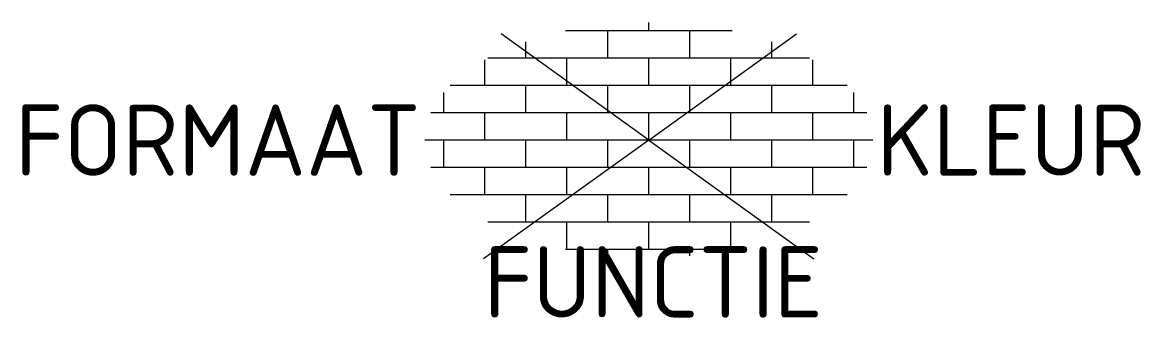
# Model space of a CAD drawing. Extents: x -15.8 to 12.4, y -4.5 to 3.
import ezdxf
from ezdxf.enums import TextEntityAlignment as Align

# ---------------------------------------------------------------- set-up
doc = ezdxf.new("R2010")
doc.units = 0
doc.styles.add('NLCS-ISO', font='NLCS-ISO.ttf')

msp = doc.modelspace()

# ---------------------------------------------------------------- linework, layer by layer
for p, q in [((0, 2.76), (0, 2.973)), ((2.103, 2.76), (-2.103, 2.76)), ((-2.07, 2.76), (-2.07, 2.767)), ((-1.035, 2.07), (-1.035, 2.76)), ((1.035, 2.07), (1.035, 2.76)), ((2.07, 2.76), (2.07, 2.767)), ((-3.105, 2.07), (-3.105, 2.485)), ((3.105, 2.07), (3.105, 2.485)), ((-4.14, 1.38), (-4.14, 2.026)), ((4.061, 2.07), (-4.061, 2.07)), ((-2.07, 1.38), (-2.07, 2.07)), ((0, 1.38), (0, 2.07)), ((2.07, 1.38), (2.07, 2.07)), ((4.14, 1.38), (4.14, 2.026)), ((-5.175, 0.69), (-5.175, 1.202)), ((5.012, 1.38), (-5.012, 1.38)), ((-3.105, 0.69), (-3.105, 1.38)), ((-1.035, 0.69), (-1.035, 1.38)), ((1.035, 0.69), (1.035, 1.38)), ((3.105, 0.69), (3.105, 1.38)), ((5.175, 0.69), (5.175, 1.202)), ((5.504, 0.69), (-5.504, 0.69)), ((-4.14, 0), (-4.14, 0.69)), ((-2.07, 0), (-2.07, 0.69)), ((0, 0), (0, 0.69)), ((2.07, 0), (2.07, 0.69)), ((4.14, 0), (4.14, 0.69)), ((-5.175, -0.69), (-5.175, 0)), ((-1.035, -0.69), (-1.035, 0)), ((1.035, -0.69), (1.035, 0)), ((5.658, 0), (-5.658, 0)), ((-3.105, -0.69), (-3.105, 0)), ((3.105, -0.69), (3.105, 0)), ((5.175, -0.69), (5.175, 0)), ((5.504, -0.69), (-5.504, -0.69)), ((-4.14, -1.38), (-4.14, -0.69)), ((-2.07, -1.38), (-2.07, -0.69)), ((0, -1.38), (0, -0.69)), ((2.07, -1.38), (2.07, -0.69)), ((4.14, -1.38), (4.14, -0.69)), ((5.012, -1.38), (-5.012, -1.38)), ((-3.105, -2.07), (-3.105, -1.38)), ((-1.035, -2.07), (-1.035, -1.38)), ((1.035, -2.07), (1.035, -1.38)), ((3.105, -2.07), (3.105, -1.38)), ((4.061, -2.07), (-4.061, -2.07)), ((-2.07, -2.76), (-2.07, -2.07)), ((0, -2.76), (0, -2.07)), ((2.07, -2.76), (2.07, -2.07)), ((2.103, -2.76), (-2.103, -2.76)), ((-1.035, -2.923), (-1.035, -2.76)), ((1.035, -2.923), (1.035, -2.76))]:
    msp.add_line(p, q)
at = {"ltscale": 0.1}
for q in [(-3.728, 2.684), (3.728, 2.684), (-4.172, -3.003), (4.172, -3.003)]:
    msp.add_line((0, 0), q, dxfattribs=at)

# ---------------------------------------------------------------- texts
at = {"style": 'NLCS-ISO'}
msp.add_attdef('FORMAAT', text='DF', height=1.8, dxfattribs=at).set_placement((-5.758, 0), align=Align.MIDDLE_RIGHT)
msp.add_attdef('KLEUR', text='G', height=1.8, dxfattribs=at).set_placement((5.758, 0), align=Align.MIDDLE_LEFT)
at = {"style": 'NLCS-ISO', "flags": 1}
msp.add_attdef('FUNCTIE', text='', height=1.8, dxfattribs=at).set_placement((0.116, -3.585), align=Align.MIDDLE_CENTER)

doc.saveas('drawing.dxf')
